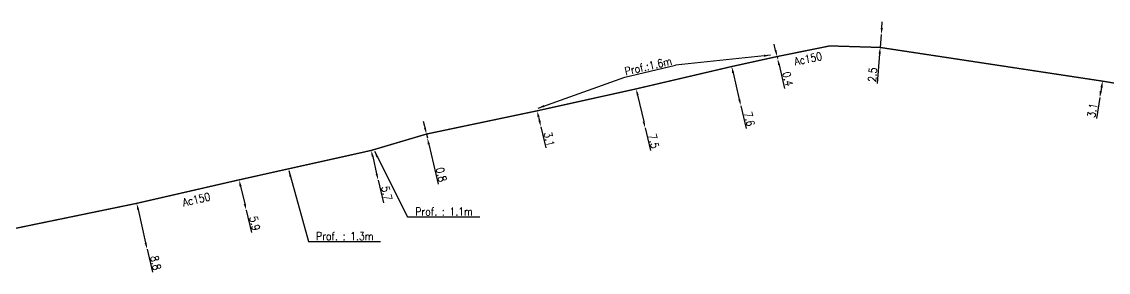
# Model space of a CAD drawing. Header units: millimetres. Extents: x 108000 to 109000, y 147000 to 148000.
# Drawn here: x 108211.4 to 108415, y 147123.6 to 147170.6 of the extents above; entities that cross this region are included whole.
import ezdxf
from ezdxf.enums import TextEntityAlignment as Align

# ---------------------------------------------------------------- set-up
doc = ezdxf.new("R2010")
doc.units = ezdxf.units.MM
doc.header["$PDMODE"] = 34
doc.layers.get('Defpoints').update_dxf_attribs({"linetype": 'CONTINUOUS'})
doc.layers.add('G_120', color=4, linetype='CONTINUOUS')
doc.styles.get("Standard").update_dxf_attribs({"font": 'romans.shx', "width": 0.85})
doc.linetypes.add('G_TYPB_AP', pattern='A,5,-0.3,["o",Standard,S=1.5,R=0,X=0,Y=-0.5],-1.65', length=6.95)
doc.dimstyles.get("Standard").update_dxf_attribs({"dimtxt": 1.5, "dimasz": 1.2, "dimexe": 0.625, "dimexo": 0.625, "dimgap": 0.25, "dimtad": 1, "dimdec": 1, "dimzin": 0, "dimdsep": 46, "dimtxsty": 'Standard', "dimcen": -0.5, "dimadec": 0, "dimazin": 0, "dimtfac": 1, "dimtdec": 1, "dimtmove": 0, "dimatfit": 3, "dimfxl": 0, "dimtolj": 1, "dimtzin": 0, "dimarcsym": 0})

# ---------------------------------------------------------------- blocks, each defined once
blk = doc.blocks.new('*D109')
at = {"layer": 'Defpoints', "color": 0, "linetype": 'Continuous', "transparency": 16777216}
for p in [(108413.95, 147159.48), (108413.45, 147156.42), (108413.45, 147156.42)]:
    blk.add_point(p, dxfattribs=at)
at = {"layer": 'G_120', "color": 0, "linetype": 'Continuous', "lineweight": -2, "transparency": 16777216}
for p, q in [((108413.75, 147158.29), (108413.64, 147157.6)), ((108413.45, 147156.42), (108412.8, 147152.46))]:
    blk.add_line(p, q, dxfattribs=at)
at = {"layer": 'G_120', "color": 0, "linetype": 'Continuous', "transparency": 16777216}
for points in [[(108413.56, 147158.32), (108413.95, 147158.26), (108413.95, 147159.48)], [(108413.44, 147157.63), (108413.84, 147157.57), (108413.45, 147156.42)]]:
    blk.add_solid(points, dxfattribs=at)
at = {"layer": 'G_120', "color": 0, "linetype": 'Continuous', "transparency": 16777216, "insert": (108412.04, 147154.01), "char_height": 1.5, "attachment_point": 5, "rotation": 80.746}
blk.add_mtext('\\A1;3.1', dxfattribs=at)
blk = doc.blocks.new('*D110')
at = {"layer": 'Defpoints', "color": 0, "linetype": 'Continuous', "transparency": 16777216}
for p in [(108372.48, 147168.24), (108372.48, 147168.24), (108372.28, 147165.8)]:
    blk.add_point(p, dxfattribs=at)
at = {"layer": 'G_120', "color": 0, "linetype": 'Continuous', "lineweight": -2, "transparency": 16777216}
for p, q in [((108372.58, 147169.43), (108372.68, 147170.63)), ((108372.48, 147168.24), (108372.28, 147165.8)), ((108372.18, 147164.6), (108371.71, 147159.01))]:
    blk.add_line(p, q, dxfattribs=at)
at = {"layer": 'G_120', "color": 0, "linetype": 'Continuous', "transparency": 16777216}
for points in [[(108372.38, 147169.45), (108372.78, 147169.42), (108372.48, 147168.24)], [(108371.98, 147164.62), (108372.38, 147164.58), (108372.28, 147165.8)]]:
    blk.add_solid(points, dxfattribs=at)
at = {"layer": 'G_120', "color": 0, "linetype": 'Continuous', "transparency": 16777216, "insert": (108370.84, 147160.68), "char_height": 1.5, "attachment_point": 5, "rotation": 85.1911}
blk.add_mtext('\\A1;2.5', dxfattribs=at)
blk = doc.blocks.new('*D111')
at = {"layer": 'Defpoints', "color": 0, "linetype": 'Continuous', "transparency": 16777216}
for p in [(108352.96, 147164.09), (108353.05, 147163.7), (108353.05, 147163.7)]:
    blk.add_point(p, dxfattribs=at)
at = {"layer": 'G_120', "color": 0, "linetype": 'Continuous', "lineweight": -2, "transparency": 16777216}
for p, q in [((108352.68, 147165.25), (108352.41, 147166.42)), ((108352.96, 147164.09), (108353.05, 147163.7)), ((108353.32, 147162.53), (108354.36, 147158.1))]:
    blk.add_line(p, q, dxfattribs=at)
at = {"layer": 'G_120', "color": 0, "linetype": 'Continuous', "transparency": 16777216}
for points in [[(108352.88, 147165.3), (108352.49, 147165.21), (108352.96, 147164.09)], [(108353.52, 147162.57), (108353.13, 147162.48), (108353.05, 147163.7)]]:
    blk.add_solid(points, dxfattribs=at)
at = {"layer": 'G_120', "color": 0, "linetype": 'Continuous', "transparency": 16777216, "insert": (108354.97, 147159.9), "char_height": 1.5, "attachment_point": 5, "rotation": 283.1919}
blk.add_mtext('\\A1;0.4', dxfattribs=at)
blk = doc.blocks.new('*D112')
at = {"layer": 'Defpoints', "color": 0, "linetype": 'Continuous', "transparency": 16777216}
for p in [(108344.45, 147162.22), (108346.16, 147154.87), (108346.16, 147154.87)]:
    blk.add_point(p, dxfattribs=at)
at = {"layer": 'G_120', "color": 0, "linetype": 'Continuous', "lineweight": -2, "transparency": 16777216}
for p, q in [((108344.72, 147161.06), (108345.88, 147156.04)), ((108346.16, 147154.87), (108347.15, 147150.61))]:
    blk.add_line(p, q, dxfattribs=at)
at = {"layer": 'G_120', "color": 0, "linetype": 'Continuous', "transparency": 16777216}
for points in [[(108344.91, 147161.1), (108344.52, 147161.01), (108344.45, 147162.22)], [(108346.08, 147156.09), (108345.69, 147155.99), (108346.16, 147154.87)]]:
    blk.add_solid(points, dxfattribs=at)
at = {"layer": 'G_120', "color": 0, "linetype": 'Continuous', "transparency": 16777216, "insert": (108347.76, 147152.38), "char_height": 1.5, "attachment_point": 5, "rotation": 283.0997}
blk.add_mtext('\\A1;7.6', dxfattribs=at)
blk = doc.blocks.new('*D113')
at = {"layer": 'Defpoints', "color": 0, "linetype": 'Continuous', "transparency": 16777216}
for p in [(108326.55, 147158.03), (108328.22, 147150.72), (108328.22, 147150.72)]:
    blk.add_point(p, dxfattribs=at)
at = {"layer": 'G_120', "color": 0, "linetype": 'Continuous', "lineweight": -2, "transparency": 16777216}
for p, q in [((108326.82, 147156.86), (108327.96, 147151.89)), ((108328.22, 147150.72), (108329.2, 147146.46))]:
    blk.add_line(p, q, dxfattribs=at)
at = {"layer": 'G_120', "color": 0, "linetype": 'Continuous', "transparency": 16777216}
for points in [[(108327.02, 147156.9), (108326.63, 147156.82), (108326.55, 147158.03)], [(108328.15, 147151.93), (108327.76, 147151.84), (108328.22, 147150.72)]]:
    blk.add_solid(points, dxfattribs=at)
at = {"layer": 'G_120', "color": 0, "linetype": 'Continuous', "transparency": 16777216, "insert": (108329.82, 147148.23), "char_height": 1.5, "attachment_point": 5, "rotation": 282.875}
blk.add_mtext('\\A1;7.5', dxfattribs=at)
blk = doc.blocks.new('*D114')
at = {"layer": 'Defpoints', "color": 0, "linetype": 'Continuous', "transparency": 16777216}
for p in [(108307.98, 147153.91), (108308.68, 147150.89), (108308.68, 147150.89)]:
    blk.add_point(p, dxfattribs=at)
at = {"layer": 'G_120', "color": 0, "linetype": 'Continuous', "lineweight": -2, "transparency": 16777216}
for p, q in [((108308.25, 147152.75), (108308.41, 147152.06)), ((108308.68, 147150.89), (108309.59, 147146.99))]:
    blk.add_line(p, q, dxfattribs=at)
at = {"layer": 'G_120', "color": 0, "linetype": 'Continuous', "transparency": 16777216}
for points in [[(108308.45, 147152.79), (108308.06, 147152.7), (108307.98, 147153.91)], [(108308.61, 147152.11), (108308.22, 147152.02), (108308.68, 147150.89)]]:
    blk.add_solid(points, dxfattribs=at)
at = {"layer": 'G_120', "color": 0, "linetype": 'Continuous', "transparency": 16777216, "insert": (108310.25, 147148.59), "char_height": 1.5, "attachment_point": 5, "rotation": 283.0928}
blk.add_mtext('\\A1;3.1', dxfattribs=at)
blk = doc.blocks.new('*D115')
at = {"layer": 'Defpoints', "color": 0, "linetype": 'Continuous', "transparency": 16777216}
for p in [(108287.24, 147149.55), (108287.24, 147149.55), (108287.41, 147148.82)]:
    blk.add_point(p, dxfattribs=at)
at = {"layer": 'G_120', "color": 0, "linetype": 'Continuous', "lineweight": -2, "transparency": 16777216}
for p, q in [((108286.97, 147150.72), (108286.7, 147151.89)), ((108287.24, 147149.55), (108287.41, 147148.82)), ((108287.68, 147147.65), (108289.41, 147140.18))]:
    blk.add_line(p, q, dxfattribs=at)
at = {"layer": 'G_120', "color": 0, "linetype": 'Continuous', "transparency": 16777216}
for points in [[(108287.16, 147150.77), (108286.77, 147150.68), (108287.24, 147149.55)], [(108287.87, 147147.7), (108287.48, 147147.61), (108287.41, 147148.82)]]:
    blk.add_solid(points, dxfattribs=at)
at = {"layer": 'G_120', "color": 0, "linetype": 'Continuous', "transparency": 16777216, "insert": (108290.03, 147141.95), "char_height": 1.5, "attachment_point": 5, "rotation": 283.0549}
blk.add_mtext('\\A1;0.8', dxfattribs=at)
blk = doc.blocks.new('*D116')
at = {"layer": 'Defpoints', "color": 0, "linetype": 'Continuous', "transparency": 16777216}
for p in [(108276.89, 147146.48), (108278.18, 147140.93), (108278.18, 147140.93)]:
    blk.add_point(p, dxfattribs=at)
at = {"layer": 'G_120', "color": 0, "linetype": 'Continuous', "lineweight": -2, "transparency": 16777216}
for p, q in [((108277.16, 147145.31), (108277.9, 147142.1)), ((108278.18, 147140.93), (108279.17, 147136.67))]:
    blk.add_line(p, q, dxfattribs=at)
at = {"layer": 'G_120', "color": 0, "linetype": 'Continuous', "transparency": 16777216}
for points in [[(108277.35, 147145.36), (108276.96, 147145.27), (108276.89, 147146.48)], [(108278.1, 147142.14), (108277.71, 147142.05), (108278.18, 147140.93)]]:
    blk.add_solid(points, dxfattribs=at)
at = {"layer": 'G_120', "color": 0, "linetype": 'Continuous', "transparency": 16777216, "insert": (108279.78, 147138.44), "char_height": 1.5, "attachment_point": 5, "rotation": 283.0763}
blk.add_mtext('\\A1;5.7', dxfattribs=at)
blk = doc.blocks.new('*D117')
at = {"layer": 'Defpoints', "color": 0, "linetype": 'Continuous', "transparency": 16777216}
for p in [(108252.12, 147140.96), (108253.46, 147135.26), (108253.46, 147135.26)]:
    blk.add_point(p, dxfattribs=at)
at = {"layer": 'G_120', "color": 0, "linetype": 'Continuous', "lineweight": -2, "transparency": 16777216}
for p, q in [((108252.39, 147139.79), (108253.19, 147136.43)), ((108253.46, 147135.26), (108254.45, 147131.05))]:
    blk.add_line(p, q, dxfattribs=at)
at = {"layer": 'G_120', "color": 0, "linetype": 'Continuous', "transparency": 16777216}
for points in [[(108252.59, 147139.83), (108252.2, 147139.74), (108252.12, 147140.96)], [(108253.38, 147136.48), (108252.99, 147136.38), (108253.46, 147135.26)]]:
    blk.add_solid(points, dxfattribs=at)
at = {"layer": 'G_120', "color": 0, "linetype": 'Continuous', "transparency": 16777216, "insert": (108255.07, 147132.79), "char_height": 1.5, "attachment_point": 5, "rotation": 283.2597}
blk.add_mtext('\\A1;5.9', dxfattribs=at)
blk = doc.blocks.new('*D118')
at = {"layer": 'Defpoints', "color": 0, "linetype": 'Continuous', "transparency": 16777216}
for p in [(108232.93, 147136.55), (108234.88, 147127.96), (108234.88, 147127.96)]:
    blk.add_point(p, dxfattribs=at)
at = {"layer": 'G_120', "color": 0, "linetype": 'Continuous', "lineweight": -2, "transparency": 16777216}
for p, q in [((108233.2, 147135.38), (108234.61, 147129.13)), ((108234.88, 147127.96), (108235.87, 147123.61))]:
    blk.add_line(p, q, dxfattribs=at)
at = {"layer": 'G_120', "color": 0, "linetype": 'Continuous', "transparency": 16777216}
for points in [[(108233.39, 147135.42), (108233, 147135.33), (108232.93, 147136.55)], [(108234.81, 147129.18), (108234.42, 147129.09), (108234.88, 147127.96)]]:
    blk.add_solid(points, dxfattribs=at)
at = {"layer": 'G_120', "color": 0, "linetype": 'Continuous', "transparency": 16777216, "insert": (108236.49, 147125.38), "char_height": 1.5, "attachment_point": 5, "rotation": 282.7889}
blk.add_mtext('\\A1;8.8', dxfattribs=at)

msp = doc.modelspace()

# ---------------------------------------------------------------- linework, layer by layer
at = {"layer": 'G_120', "linetype": 'G_TYPB_AP', "const_width": 0.25, "flags": 128}
msp.add_lwpolyline([(108563.69, 147132.58), (108559.86, 147135.65), (108527.99, 147140.96), (108509.04, 147144.19), (108504.54, 147144.61), (108466.85, 147150.83), (108457, 147152.65), (108438.35, 147155.4), (108413.95, 147159.48), (108372.28, 147165.8), (108362.84, 147166.09), (108352.96, 147164.09), (108352.96, 147164.09), (108344.45, 147162.22), (108326.55, 147158.03), (108307.98, 147153.91), (108287.24, 147149.55), (108276.89, 147146.48), (108252.12, 147140.96), (108232.93, 147136.55), (108203.53, 147130.48), (108185.03, 147129.27)], dxfattribs=at)

# ---------------------------------------------------------------- texts
at = {"layer": 'G_120', "linetype": 'Continuous', "width": 0.85}
for rotation, p in [(11.442, (108358.78, 147163.69)), (12.9439, (108244.12, 147137.28))]:
    msp.add_text('Ac150', height=1.5, rotation=rotation, dxfattribs=at).set_placement(p, align=Align.MIDDLE)
at = {"layer": 'G_120', "linetype": 'Continuous', "insert": (108324.59, 147160.54), "char_height": 1.5, "attachment_point": 7, "rotation": 13.1945}
msp.add_mtext('\\A1;Prof.:1.6m', dxfattribs=at)
at = {"layer": 'G_120', "linetype": 'Continuous', "char_height": 1.5, "attachment_point": 7}
for s, insert in [('\\A1;Prof. : 1.1m', (108285.15, 147134.25)), ('\\A1;Prof. : 1.3m', (108266.55, 147129.64))]:
    msp.add_mtext(s, dxfattribs=dict(at, insert=insert))

# ---------------------------------------------------------------- dimensions: what is measured, and where the dimension line sits
at = {"layer": 'G_120', "linetype": 'Continuous'}
for base, p1, p2, angle, picture, middle in [((108372.48, 147168.24), (108372.28, 147165.8), (108372.48, 147168.24), 265.1911, '*D110', (108371.84, 147160.59)), ((108353.05, 147163.7), (108352.96, 147164.09), (108353.05, 147163.7), 103.1919, '*D111', (108353.99, 147159.67)), ((108346.1562, 147154.8709), (108344.44502, 147162.22443), (108346.1562, 147154.8709), 103.09969, '*D112', (108346.78757, 147152.15768)), ((108413.45, 147156.42), (108413.95, 147159.48), (108413.45, 147156.42), 80.746, '*D109', (108413.03, 147153.85)), ((108328.22, 147150.72), (108326.55, 147158.03), (108328.22, 147150.72), 102.875, '*D113', (108328.85, 147148)), ((108308.68, 147150.89), (108307.98, 147153.91), (108308.68, 147150.89), 103.0928, '*D114', (108309.27, 147148.36)), ((108287.24, 147149.55), (108287.41, 147148.82), (108287.24, 147149.55), 283.0549, '*D115', (108289.05, 147141.72)), ((108278.18, 147140.93), (108276.89, 147146.48), (108278.18, 147140.93), 103.0763, '*D116', (108278.81, 147138.21)), ((108253.46, 147135.26), (108252.12, 147140.96), (108253.46, 147135.26), 103.2597, '*D117', (108254.1, 147132.56)), ((108234.88, 147127.96), (108232.93, 147136.55), (108234.88, 147127.96), 102.7889, '*D118', (108235.51, 147125.16))]:
    dim = msp.add_linear_dim(base=base, p1=p1, p2=p2, angle=angle, dimstyle='Standard', dxfattribs=at)
    dim.commit()
    dim.dimension.update_dxf_attribs({"geometry": picture, "text_midpoint": middle, "dimtype": 160})

# ---------------------------------------------------------------- leaders
msp.add_leader([(108351.71, 147164.36), (108333.93, 147162.47)], dimstyle='Standard', dxfattribs=at)
at = {"layer": 'G_120', "linetype": 'Continuous', "annotation_type": 0, "has_hookline": 1, "hookline_direction": 0, "text_width": 9.53, "horizontal_direction": (0.973601, 0.228258, 0)}
msp.add_leader([(108308.15, 147154.4), (108324.4, 147160.24)], dimstyle='Standard', dxfattribs=at)
at = {"layer": 'G_120', "linetype": 'Continuous', "annotation_type": 0, "has_hookline": 1, "hookline_direction": 0, "text_width": 12.08}
for points in [[(108277.5, 147146.31), (108283.7, 147134), (108284.9, 147134)], [(108261.43, 147142.72), (108265.1, 147129.39), (108266.3, 147129.39)]]:
    msp.add_leader(points, dimstyle='Standard', override={"dimgap": 0.25, "dimtad": 1}, dxfattribs=at)

doc.saveas('drawing.dxf')
